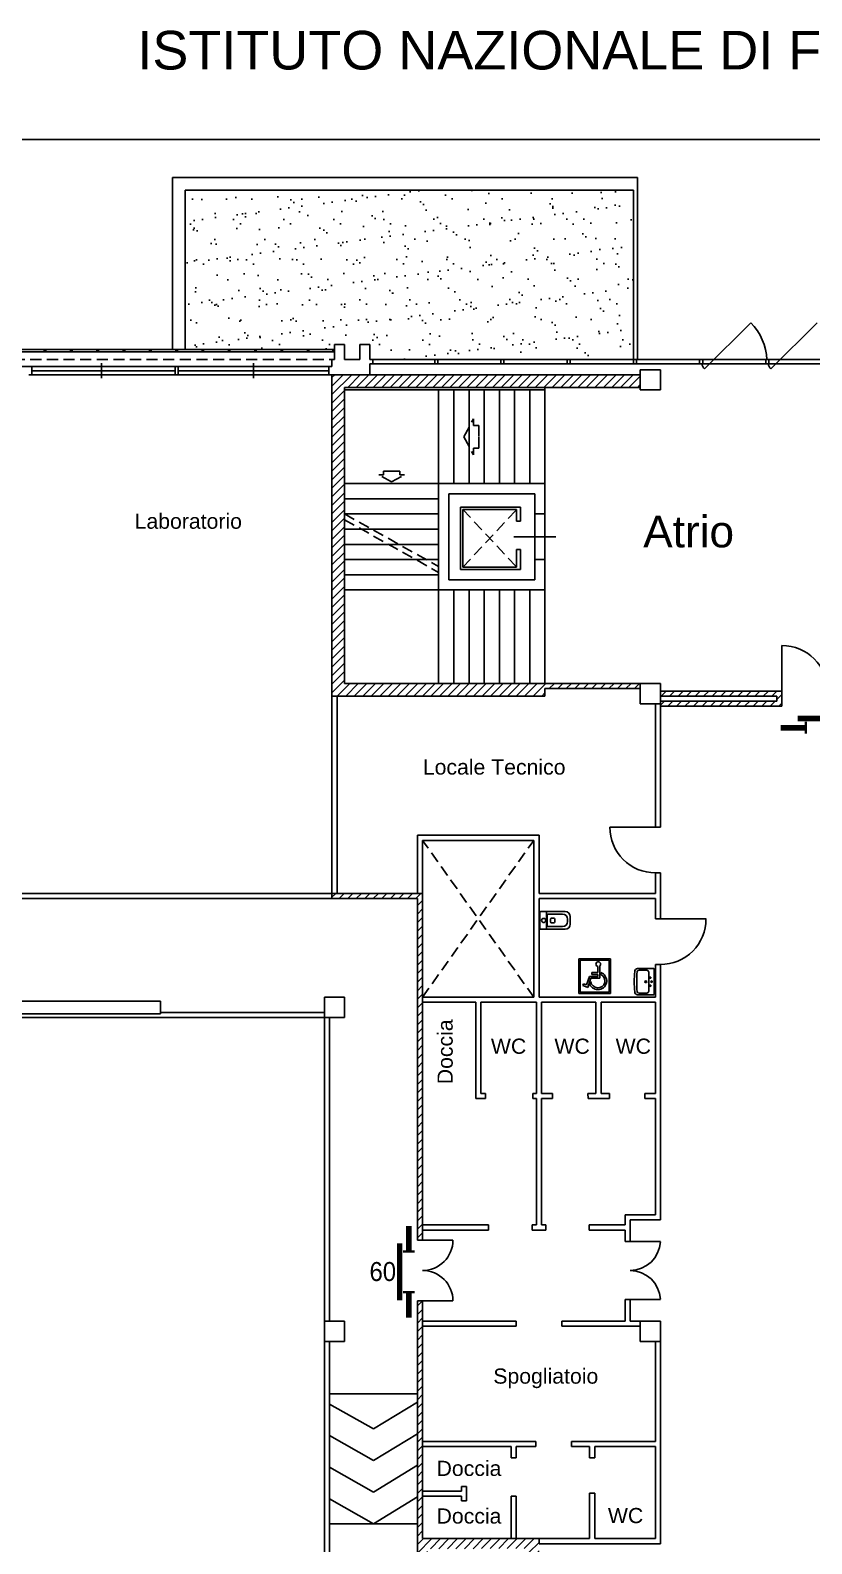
# Model space of a CAD drawing. Header units: millimetres. Extents: x 1461 to 2567, y 872 to 1347.
# Drawn here: x 1746.8 to 1870.3, y 1103.5 to 1342.8 of the extents above; entities that cross this region are included whole.
import ezdxf
from ezdxf.enums import TextEntityAlignment as Align

# ---------------------------------------------------------------- set-up
doc = ezdxf.new("R2010")
doc.units = ezdxf.units.MM
for name, pattern in [('CONTINUA', [0]), ('HIDDEN', [0.375, 0.25, -0.125]), ('TRATTO-PUNTO', [1, 0.5, -0.25, 0, -0.25])]:
    doc.linetypes.add(name, pattern=pattern)
for name, color, linetype in [('arredi', 143, 'Continuous'), ('DIVISIONE', 5, 'Continuous'), ('PROIEZIONI', 4, 'CONTINUA'), ('RETINI', 8, 'Continuous'), ('SEZIONI', 7, 'Continuous'), ('TESTO', 7, 'Continuous')]:
    doc.layers.add(name, color=color, linetype=linetype)
doc.styles.add('Arial', font='Arial.ttf')
doc.styles.get("Standard").update_dxf_attribs({"font": 'Arial.ttf'})
pattern_1 = [(45, (-292100.4007, 422237.9906), (-0.673519209, 0.673519209), [])]

# ---------------------------------------------------------------- blocks, each defined once
blk = doc.blocks.new('HANDICAP')
for p, q in [((0, 13), (1, 13)), ((0, 13), (0, 11.917)), ((0.042, 12.958), (0.958, 12.958)), ((0.042, 12.958), (0.042, 11.958)), ((0.958, 12.958), (0.958, 11.958)), ((1, 13), (1, 11.917)), ((0.308, 12.571), (0.308, 12.513)), ((0.342, 12.778), (0.342, 12.392)), ((0.342, 12.392), (0.617, 12.392)), ((0.4, 12.764), (0.4, 12.571)), ((0.4, 12.571), (0.587, 12.571)), ((0.4, 12.513), (0.4, 12.45)), ((0.4, 12.513), (0.587, 12.513)), ((0.4, 12.45), (0.658, 12.45)), ((0.587, 12.571), (0.587, 12.513)), ((0.617, 12.392), (0.717, 12.108)), ((0.658, 12.45), (0.752, 12.185)), ((0, 11.917), (1, 11.917)), ((0.042, 11.958), (0.958, 11.958)), ((0.618, 12.288), (0.649, 12.199)), ((0.717, 12.108), (0.867, 12.167)), ((0.752, 12.185), (0.846, 12.221)), ((0.867, 12.167), (0.846, 12.221))]:
    blk.add_line(p, q)
for centre, radius, start, end in [((0.387, 12.837), 0.075, 280.1076, 232.9666), ((0.398, 12.311), 0.275, 109.0883, 335.8906), ((0.398, 12.311), 0.221, 114.0315, 353.9362)]:
    blk.add_arc(centre, radius, start, end)
blk = doc.blocks.new('SANI202R')
for p, q in [((0.158, 0), (0.158, 0.232)), ((0.158, 0), (0.158, -0.232)), ((0.393, 0.282), (0.208, 0.282)), ((0.393, -0.282), (0.208, -0.282))]:
    blk.add_line(p, q)
blk.add_lwpolyline([(0.02, 0.305), (0.02, 0), (0.02, -0.305, 0.270322), (0.036, -0.325, 0.012971), (0.431, -0.325, 0.351801), (0.504, -0.25, 0.023121), (0.515, 0, 0.023121), (0.504, 0.25, 0.351801), (0.431, 0.325, 0.012971), (0.036, 0.325, 0.270322)], format="xyb", close=True)
for centre, radius in [((0.086, 0), 0.0175), ((0.117, 0.1), 0.015), ((0.23, 0), 0.023), ((0.117, -0.1), 0.015)]:
    blk.add_circle(centre, radius)
for centre, radius, start, end in [((0.208, 0.232), 0.05, 90, 180), ((0.398, 0.233), 0.0491, 20.305, 95.8759), ((-2.256, 0.008), 2.711, 359.8359, 5.134), ((-2.256, -0.008), 2.711, 354.866, 0.1641), ((0.208, -0.232), 0.05, 180, 270), ((0.398, -0.233), 0.0491, 264.1241, 339.695)]:
    blk.add_arc(centre, radius, start, end)
blk = doc.blocks.new('AR029', base_point=(2.753, 4.391))
for p, q in [((2.578, 4.371), (2.578, 3.891)), ((2.579, 4.262), (2.928, 4.262)), ((2.598, 4.391), (2.908, 4.391)), ((2.629, 4.226), (2.629, 3.947)), ((2.855, 4.246), (2.649, 4.246)), ((2.875, 3.947), (2.875, 4.226)), ((2.928, 3.891), (2.928, 4.371)), ((2.709, 4.118), (2.709, 4.16)), ((2.729, 4.18), (2.78, 4.18)), ((2.78, 4.098), (2.729, 4.098)), ((2.8, 4.16), (2.8, 4.118)), ((2.678, 3.791), (2.828, 3.791)), ((2.729, 3.847), (2.775, 3.847))]:
    blk.add_line(p, q)
blk.add_circle((2.753, 4.318), 0.0415)
for centre, radius, start, end in [((2.598, 4.371), 0.02, 90, 180), ((2.649, 4.226), 0.02, 90, 180), ((2.855, 4.226), 0.02, 0, 90), ((2.908, 4.371), 0.02, 0, 90), ((2.678, 3.891), 0.1, 180, 270), ((2.729, 3.947), 0.1, 180, 270), ((2.729, 4.16), 0.02, 90, 180), ((2.729, 4.118), 0.02, 180, 270), ((2.775, 3.947), 0.1, 270, 0), ((2.78, 4.16), 0.02, 0, 90), ((2.78, 4.118), 0.02, 270, 0), ((2.828, 3.891), 0.1, 270, 0)]:
    blk.add_arc(centre, radius, start, end)

msp = doc.modelspace()

# ---------------------------------------------------------------- hatches: boundary and pattern name
at = {"layer": 'RETINI'}
h = msp.add_hatch(dxfattribs=at)
h.set_pattern_fill('AR-SAND', color=256, scale=0.1)
h.set_pattern_definition([(37.5, (-292100.4007, 422237.9906), (-0.16000313, 4.894132373), [0, -3.8608, 0, -4.318, 0, -4.1275]), (7.5, (-292100.4007, 422237.9906), (4.49523283, 7.168251006), [0, -2.0828, 0, -3.4798, 0, -1.3335]), (327.5, (-292103.525, 422237.9906), (7.909923702, 0.014371847), [0, -1.27, 0, -4.572, 0, -5.969]), (317.5, (-292103.525, 422237.9906), (7.635564525, 2.22929323), [0, -0.635, 0, -2.9972, 0, -3.429])])
h.paths.add_polyline_path([(1842.13, 1317.51), (1771.29, 1317.51), (1771.29, 1292.32), (1773.97, 1292.32), (1778.13, 1292.32), (1778.37, 1292.32), (1782.29, 1292.32), (1782.53, 1292.32), (1786.45, 1292.32), (1790.61, 1292.32), (1794.89, 1292.32), (1794.89, 1293.12), (1796.49, 1293.12), (1796.49, 1290.71), (1798.89, 1290.72), (1798.89, 1293.12), (1800.49, 1293.12), (1800.49, 1290.71), (1800.97, 1290.71), (1810.72, 1290.71), (1811.2, 1290.71), (1821.19, 1290.71), (1821.67, 1290.71), (1831.66, 1290.71), (1832.14, 1290.71), (1842.13, 1290.71)])
at = {"layer": 'RETINI', "true_color": 0x9e004f}
h = msp.add_hatch(dxfattribs=at)
h.set_pattern_fill('ANSI31', color=234, scale=0.3)
h.set_pattern_definition(pattern_1)
h.paths.add_polyline_path([(1843.21, 1288.32), (1800.49, 1288.32), (1794.49, 1288.32), (1794.49, 1237.51), (1795.29, 1237.51), (1828.15, 1237.51), (1828.15, 1238.71), (1843.21, 1238.71), (1843.21, 1239.51), (1828.15, 1239.51), (1796.49, 1239.51), (1796.49, 1286.32), (1843.21, 1286.32)])
h.paths.add_polyline_path([(1865.61, 1238.31), (1846.41, 1238.31), (1846.41, 1237.91), (1846.41, 1237.51), (1864.81, 1237.51), (1864.81, 1236.71), (1846.41, 1236.71), (1846.41, 1236.31), (1846.41, 1235.91), (1865.61, 1235.91)])
h.paths.add_polyline_path([(1893.13, 1238.31), (1880.01, 1238.31), (1880.01, 1235.91), (1893.13, 1235.91), (1893.13, 1236.31), (1893.13, 1236.71), (1880.81, 1236.71), (1880.81, 1237.51), (1893.13, 1237.51)])
h.paths.add_polyline_path([(1896.33, 1285.92), (1895.53, 1285.92), (1895.53, 1239.51), (1896.33, 1239.51)])
h = msp.add_hatch(dxfattribs=at)
h.set_pattern_fill('ANSI31', color=234, scale=0.3)
h.set_pattern_definition(pattern_1)
h.paths.add_polyline_path([(1808.81, 1206.31), (1808.01, 1206.31), (1795.29, 1206.31), (1794.49, 1206.31), (1794.49, 1205.51), (1795.29, 1205.51), (1808.01, 1205.51), (1808.01, 1151.51), (1808.81, 1151.51), (1808.81, 1153.11), (1808.81, 1153.91), (1808.81, 1189.11), (1808.81, 1189.91)])
h.paths.add_polyline_path([(1808.81, 1141.91), (1808.01, 1141.91), (1808.01, 1138.71), (1808.01, 1099.93), (1809.61, 1099.93), (1809.61, 1102.72), (1825.61, 1102.75), (1825.61, 1099.93), (1827.21, 1099.93), (1827.21, 1103.52), (1827.21, 1104.32), (1823.61, 1104.32), (1822.81, 1104.32), (1808.81, 1104.32), (1808.81, 1111.04), (1808.81, 1111.84), (1808.81, 1118.88), (1808.81, 1119.68), (1808.81, 1137.91), (1808.81, 1138.71)])
h.paths.add_polyline_path([(1809.61, 1087.93), (1808.01, 1087.93), (1808.01, 1084.32), (1808.01, 1063.72), (1808.81, 1063.72), (1808.83, 1084.32), (1826.41, 1084.32), (1827.21, 1084.32), (1827.21, 1087.93), (1825.61, 1087.93), (1825.61, 1085.92), (1809.61, 1085.92)])
h.paths.add_polyline_path([(1808.81, 1057.19), (1808.01, 1057.19), (1808.01, 1048.68), (1794.49, 1048.68), (1794.49, 1047.88), (1795.29, 1047.88), (1808.81, 1047.88), (1808.81, 1056.39)])

# ---------------------------------------------------------------- linework, layer by layer
at = {"layer": 'PROIEZIONI', "linetype": 'Continuous', "ltscale": 0.5}
for p, q in [((2552.32, 1325.51), (1540.49, 1325.51)), ((1853.39, 1289.25), (1860.68, 1296.54)), ((1863.86, 1289.25), (1871.15, 1296.54)), ((1832.14, 1290.71), (1842.13, 1290.71)), ((1832.14, 1290.07), (1842.13, 1290.07)), ((1842.61, 1290.71), (1852.6, 1290.71)), ((1842.61, 1290.07), (1852.6, 1290.07)), ((1853.08, 1290.71), (1863.07, 1290.71)), ((1853.08, 1290.07), (1863.07, 1290.07)), ((1863.55, 1290.71), (1873.54, 1290.71)), ((1863.55, 1290.07), (1873.54, 1290.07))]:
    msp.add_line(p, q, dxfattribs=at)
at = {"layer": 'PROIEZIONI', "color": 143, "ltscale": 0.5}
for p, q in [((1769.29, 1319.51), (1769.29, 1292.31)), ((1769.29, 1319.51), (1842.77, 1319.51)), ((1842.77, 1290.71), (1842.77, 1319.51)), ((1771.29, 1317.51), (1771.29, 1292.31)), ((1842.13, 1317.51), (1771.29, 1317.51)), ((1842.13, 1290.71), (1842.13, 1317.51))]:
    msp.add_line(p, q, dxfattribs=at)
at = {"layer": 'PROIEZIONI', "ltscale": 0.5}
for p, q in [((1749.01, 1292.32), (1745.09, 1292.32)), ((1753.17, 1292.32), (1749.25, 1292.32)), ((1757.33, 1292.32), (1753.41, 1292.32)), ((1761.49, 1292.32), (1757.57, 1292.32)), ((1765.65, 1292.32), (1761.73, 1292.32)), ((1769.81, 1292.32), (1765.89, 1292.32)), ((1773.97, 1292.32), (1770.05, 1292.32)), ((1778.13, 1292.32), (1774.21, 1292.32)), ((1782.29, 1292.32), (1778.37, 1292.32)), ((1786.45, 1292.32), (1782.53, 1292.32)), ((1790.61, 1292.32), (1786.69, 1292.32)), ((1794.65, 1292.32), (1790.85, 1292.32)), ((1749.01, 1291.96), (1745.09, 1291.96)), ((1753.17, 1291.96), (1749.25, 1291.96)), ((1757.33, 1291.96), (1753.41, 1291.96)), ((1761.49, 1291.96), (1757.57, 1291.96)), ((1758.07, 1287.76), (1758.07, 1290.16)), ((1765.65, 1291.96), (1761.73, 1291.96)), ((1769.81, 1291.96), (1765.89, 1291.96)), ((1773.97, 1291.96), (1770.05, 1291.96)), ((1778.13, 1291.96), (1774.21, 1291.96)), ((1782.29, 1291.96), (1778.37, 1291.96)), ((1782.09, 1287.76), (1782.09, 1290.16)), ((1786.45, 1291.96), (1782.53, 1291.96)), ((1790.61, 1291.96), (1786.69, 1291.96)), ((1794.65, 1291.96), (1790.85, 1291.96)), ((1800.97, 1290.71), (1810.72, 1290.71)), ((1800.97, 1290.07), (1810.72, 1290.07)), ((1811.2, 1290.71), (1821.19, 1290.71)), ((1811.2, 1290.07), (1821.19, 1290.07)), ((1821.67, 1290.71), (1831.66, 1290.71)), ((1821.67, 1290.07), (1831.66, 1290.07)), ((1747.05, 1289.6), (1769.69, 1289.6)), ((1747.05, 1288.96), (1769.69, 1288.96)), ((1747.05, 1288.32), (1769.69, 1288.32)), ((1770.17, 1289.6), (1794.01, 1289.6)), ((1770.17, 1288.96), (1794.01, 1288.96)), ((1770.17, 1288.32), (1794.01, 1288.32)), ((1828.15, 1285.92), (1796.49, 1285.92)), ((1811.35, 1271.11), (1811.35, 1285.92)), ((1813.75, 1271.11), (1813.75, 1285.92)), ((1816.15, 1271.11), (1816.15, 1285.92)), ((1818.55, 1271.11), (1818.55, 1285.92)), ((1820.95, 1271.11), (1820.95, 1285.92)), ((1823.35, 1271.11), (1823.35, 1285.92)), ((1825.75, 1271.11), (1825.75, 1285.92)), ((1828.15, 1271.11), (1828.15, 1286.32)), ((1811.35, 1271.11), (1796.49, 1271.11)), ((1811.35, 1268.71), (1796.49, 1268.71)), ((1811.35, 1266.31), (1796.49, 1266.31)), ((1814.79, 1257.51), (1814.79, 1267.41)), ((1814.79, 1267.41), (1824.31, 1267.41)), ((1815.19, 1267.01), (1815.19, 1257.91)), ((1823.67, 1267.01), (1815.19, 1267.01)), ((1823.67, 1265.19), (1823.67, 1267.01)), ((1824.31, 1267.41), (1824.31, 1265.19)), ((1826.55, 1259.11), (1826.55, 1266.31)), ((1826.55, 1266.31), (1826.55, 1259.11)), ((1828.15, 1259.11), (1828.15, 1266.31)), ((1828.15, 1259.11), (1828.15, 1266.31)), ((1811.35, 1263.91), (1796.49, 1263.91)), ((1824.31, 1265.19), (1823.67, 1265.19)), ((1811.35, 1261.51), (1796.49, 1261.51)), ((1829.88, 1262.71), (1823.23, 1262.71)), ((1811.35, 1259.11), (1796.49, 1259.11)), ((1823.67, 1257.91), (1823.67, 1260.71)), ((1823.67, 1260.71), (1824.31, 1260.71)), ((1824.31, 1260.71), (1824.31, 1257.51)), ((1811.35, 1256.71), (1796.49, 1256.71)), ((1824.31, 1257.51), (1814.79, 1257.51)), ((1815.19, 1257.91), (1823.67, 1257.91)), ((1811.35, 1254.31), (1796.49, 1254.31)), ((1811.35, 1239.51), (1811.35, 1254.31)), ((1813.75, 1239.51), (1813.75, 1254.31)), ((1816.15, 1239.51), (1816.15, 1254.31)), ((1818.55, 1254.31), (1818.55, 1239.51)), ((1820.95, 1254.31), (1820.95, 1239.51)), ((1823.35, 1254.31), (1823.35, 1239.51)), ((1825.75, 1254.31), (1825.75, 1239.51)), ((1828.15, 1254.31), (1828.15, 1239.51)), ((1808.01, 1127.19), (1794.09, 1127.19)), ((1801.05, 1121.66), (1794.09, 1125.6)), ((1801.05, 1121.66), (1808.01, 1125.9)), ((1801.05, 1116.67), (1794.09, 1120.61)), ((1801.05, 1116.67), (1808.01, 1120.91)), ((1801.05, 1111.68), (1794.09, 1115.62)), ((1801.05, 1111.68), (1808.01, 1115.91)), ((1801.05, 1106.68), (1794.09, 1110.63)), ((1801.05, 1106.68), (1808.01, 1110.92)), ((1808.01, 1106.68), (1794.09, 1106.68))]:
    msp.add_line(p, q, dxfattribs=at)
at = {"layer": 'PROIEZIONI', "color": 143, "linetype": 'HIDDEN', "ltscale": 7}
for p, q in [((1607.69, 1290.72), (1794.49, 1290.72)), ((1815.31, 1278.51), (1816.87, 1281.37)), ((1816.87, 1281.37), (1816.87, 1280.32)), ((1816.87, 1280.32), (1817.69, 1280.32)), ((1817.69, 1280.32), (1817.69, 1278.51)), ((1815.31, 1278.51), (1816.87, 1275.65)), ((1817.69, 1276.7), (1817.69, 1278.51)), ((1816.87, 1276.7), (1817.69, 1276.7)), ((1816.87, 1275.65), (1816.87, 1276.7)), ((1802.63, 1272.51), (1802.63, 1273.09)), ((1802.63, 1273.09), (1803.92, 1273.09)), ((1805.21, 1273.09), (1803.92, 1273.09)), ((1805.21, 1272.51), (1805.21, 1273.09)), ((1803.92, 1271.4), (1801.88, 1272.51)), ((1801.88, 1272.51), (1802.63, 1272.51)), ((1803.92, 1271.4), (1805.96, 1272.51)), ((1805.96, 1272.51), (1805.21, 1272.51)), ((1796.49, 1266.31), (1811.35, 1258)), ((1815.19, 1257.91), (1823.67, 1267.01)), ((1815.19, 1267.01), (1823.67, 1257.91)), ((1796.49, 1265.39), (1811.35, 1257.08)), ((1826.41, 1189.91), (1808.81, 1214.71)), ((1808.81, 1189.91), (1826.37, 1214.71))]:
    msp.add_line(p, q, dxfattribs=at)
at = {"layer": 'PROIEZIONI'}
for p, q in [((1865.61, 1238.31), (1865.61, 1245.51)), ((1845.61, 1216.79), (1838.41, 1216.79)), ((1846.41, 1202.29), (1853.61, 1202.29)), ((1808.81, 1151.51), (1813.61, 1151.51)), ((1846.41, 1151.27), (1841.61, 1151.27)), ((1808.81, 1141.91), (1813.61, 1141.91)), ((1846.41, 1142.15), (1841.61, 1142.15))]:
    msp.add_line(p, q, dxfattribs=at)
at = {"layer": 'PROIEZIONI', "linetype": 'Continuous', "ltscale": 0.5}
for centre, radius, start, end in [((1854.52, 1290.38), 8.71, 2.1779, 45), ((1854.52, 1290.38), 1.6, 191.1337, 225), ((1864.99, 1290.38), 1.6, 191.1337, 225)]:
    msp.add_arc(centre, radius, start, end, dxfattribs=at)
at = {"layer": 'PROIEZIONI'}
for centre, radius, start, end in [((1865.61, 1238.31), 7.2, 0, 90), ((1845.61, 1216.77), 7.19, 179.8816, 270), ((1846.41, 1202.28), 7.19, 270, 0.1184), ((1808.81, 1151.51), 4.8, 270.0092, 0.0092), ((1841.61, 1151.51), 4.8, 270.0092, 357.112), ((1808.81, 1141.91), 4.8, 0.0092, 90.0092), ((1841.61, 1141.91), 4.8, 2.9065, 90.0092)]:
    msp.add_arc(centre, radius, start, end, dxfattribs=at)
at = {"layer": 'RETINI', "color": 234, "true_color": 0x9e004f}
for p, q in [((1800.49, 1288.32), (1794.49, 1288.32)), ((1795.29, 1237.51), (1794.49, 1237.51)), ((1795.29, 1206.31), (1794.49, 1206.31)), ((1794.49, 1206.31), (1794.49, 1205.51)), ((1808.01, 1206.31), (1808.81, 1206.31)), ((1808.81, 1189.11), (1808.81, 1189.91)), ((1808.81, 1153.11), (1808.81, 1153.91)), ((1808.81, 1138.71), (1808.81, 1137.91)), ((1808.81, 1119.68), (1808.81, 1118.88)), ((1808.81, 1111.84), (1808.81, 1111.04)), ((1822.81, 1104.32), (1823.61, 1104.32)), ((1827.21, 1103.52), (1827.21, 1104.32))]:
    msp.add_line(p, q, dxfattribs=at)
for points, const_width in [([(1865.39, 1232.51), (1869.21, 1232.51)], 0.862), ([(1868.1, 1233.97), (1877.14, 1233.97)], 0.862), ([(1869.39, 1231.58), (1869.39, 1233.45)], 0.369), ([(1806.64, 1149.9), (1806.64, 1153.72)], 0.862), ([(1805.18, 1141.97), (1805.18, 1151.01)], 0.862), ([(1807.57, 1149.72), (1805.71, 1149.72)], 0.369), ([(1807.57, 1143.27), (1805.71, 1143.27)], 0.369), ([(1806.64, 1139.27), (1806.64, 1143.08)], 0.862)]:
    msp.add_lwpolyline(points, dxfattribs=dict(at, const_width=const_width))
at = {"layer": 'SEZIONI', "ltscale": 0.5}
for p, q in [((1749.01, 1292.32), (1749.01, 1291.96)), ((1749.25, 1292.32), (1749.01, 1292.32)), ((1749.25, 1291.96), (1749.25, 1292.32)), ((1753.17, 1292.32), (1753.17, 1291.96)), ((1753.41, 1292.32), (1753.17, 1292.32)), ((1753.41, 1291.96), (1753.41, 1292.32)), ((1757.33, 1292.32), (1757.33, 1291.96)), ((1757.57, 1292.32), (1757.33, 1292.32)), ((1757.57, 1291.96), (1757.57, 1292.32)), ((1761.49, 1292.32), (1761.49, 1291.96)), ((1761.73, 1292.32), (1761.49, 1292.32)), ((1761.73, 1291.96), (1761.73, 1292.32)), ((1765.65, 1292.32), (1765.65, 1291.96)), ((1765.89, 1292.32), (1765.65, 1292.32)), ((1765.89, 1291.96), (1765.89, 1292.32)), ((1769.81, 1292.32), (1769.81, 1291.96)), ((1770.05, 1292.32), (1769.81, 1292.32)), ((1770.05, 1291.96), (1770.05, 1292.32)), ((1773.97, 1292.32), (1773.97, 1291.96)), ((1774.21, 1292.32), (1773.97, 1292.32)), ((1774.21, 1291.96), (1774.21, 1292.32)), ((1778.13, 1292.32), (1778.13, 1291.96)), ((1778.37, 1292.32), (1778.13, 1292.32)), ((1778.37, 1291.96), (1778.37, 1292.32)), ((1782.29, 1292.32), (1782.29, 1291.96)), ((1782.53, 1292.32), (1782.29, 1292.32)), ((1782.53, 1291.96), (1782.53, 1292.32)), ((1786.45, 1292.32), (1786.45, 1291.96)), ((1786.69, 1292.32), (1786.45, 1292.32)), ((1786.69, 1291.96), (1786.69, 1292.32)), ((1790.61, 1292.32), (1790.61, 1291.96)), ((1790.85, 1292.32), (1790.61, 1292.32)), ((1790.85, 1291.96), (1790.85, 1292.32)), ((1794.65, 1292.32), (1794.65, 1291.96)), ((1794.89, 1292.32), (1794.65, 1292.32)), ((1794.89, 1290.72), (1794.89, 1293.12)), ((1794.89, 1293.12), (1796.49, 1293.12)), ((1794.89, 1291.96), (1794.89, 1292.32)), ((1796.49, 1293.12), (1796.49, 1290.71)), ((1798.89, 1290.72), (1798.89, 1293.12)), ((1798.89, 1293.12), (1800.49, 1293.12)), ((1800.49, 1293.12), (1800.49, 1290.71)), ((1749.01, 1291.96), (1749.25, 1291.96)), ((1753.17, 1291.96), (1753.41, 1291.96)), ((1757.33, 1291.96), (1757.57, 1291.96)), ((1761.49, 1291.96), (1761.73, 1291.96)), ((1765.65, 1291.96), (1765.89, 1291.96)), ((1769.81, 1291.96), (1770.05, 1291.96)), ((1773.97, 1291.96), (1774.21, 1291.96)), ((1778.13, 1291.96), (1778.37, 1291.96)), ((1782.29, 1291.96), (1782.53, 1291.96)), ((1786.45, 1291.96), (1786.69, 1291.96)), ((1790.61, 1291.96), (1790.85, 1291.96)), ((1794.49, 1290.72), (1794.89, 1290.72)), ((1794.49, 1289.6), (1794.49, 1290.72)), ((1794.65, 1291.96), (1794.89, 1291.96)), ((1796.49, 1290.71), (1798.89, 1290.72)), ((1800.49, 1290.71), (1800.97, 1290.71)), ((1800.49, 1290.07), (1800.49, 1288.32)), ((1800.97, 1290.07), (1800.49, 1290.07)), ((1800.97, 1290.71), (1800.97, 1290.07)), ((1810.72, 1290.71), (1811.2, 1290.71)), ((1810.72, 1290.07), (1810.72, 1290.71)), ((1811.2, 1290.07), (1810.72, 1290.07)), ((1811.2, 1290.71), (1811.2, 1290.07)), ((1821.19, 1290.07), (1821.19, 1290.71)), ((1821.19, 1290.71), (1821.67, 1290.71)), ((1821.67, 1290.07), (1821.19, 1290.07)), ((1821.67, 1290.71), (1821.67, 1290.07)), ((1831.66, 1290.71), (1832.14, 1290.71)), ((1831.66, 1290.07), (1831.66, 1290.71)), ((1832.14, 1290.07), (1831.66, 1290.07)), ((1832.14, 1290.71), (1832.14, 1290.07)), ((1842.13, 1290.71), (1842.61, 1290.71)), ((1842.13, 1290.07), (1842.13, 1290.71)), ((1842.61, 1290.07), (1842.13, 1290.07)), ((1842.61, 1290.71), (1842.61, 1290.07)), ((1852.6, 1290.71), (1853.08, 1290.71)), ((1852.6, 1290.07), (1852.6, 1290.71)), ((1853.08, 1290.07), (1852.6, 1290.07)), ((1853.08, 1290.71), (1853.08, 1290.07)), ((1863.07, 1290.71), (1863.55, 1290.71)), ((1863.07, 1290.07), (1863.07, 1290.71)), ((1863.55, 1290.07), (1863.07, 1290.07)), ((1863.55, 1290.71), (1863.55, 1290.07)), ((1742.89, 1289.6), (1747.05, 1289.6)), ((1747.05, 1288.32), (1746.57, 1288.32)), ((1747.05, 1289.6), (1747.05, 1288.32)), ((1769.69, 1289.6), (1769.69, 1288.32)), ((1770.17, 1289.6), (1769.69, 1289.6)), ((1769.69, 1288.32), (1770.17, 1288.32)), ((1769.69, 1288.32), (1770.17, 1288.32)), ((1770.17, 1288.32), (1770.17, 1289.6)), ((1794.01, 1289.6), (1794.01, 1288.32)), ((1794.49, 1289.6), (1794.01, 1289.6)), ((1794.01, 1288.32), (1794.49, 1288.32)), ((1794.49, 1237.51), (1794.49, 1288.32)), ((1843.21, 1288.32), (1800.49, 1288.32)), ((1843.21, 1289.12), (1846.41, 1289.12)), ((1843.21, 1285.92), (1843.21, 1289.12)), ((1846.41, 1289.12), (1846.41, 1285.92)), ((1843.21, 1286.32), (1796.49, 1286.32)), ((1796.49, 1286.32), (1796.49, 1239.51)), ((1846.41, 1285.92), (1843.21, 1285.92)), ((1811.35, 1254.31), (1811.35, 1271.11)), ((1811.35, 1271.11), (1828.15, 1271.11)), ((1828.15, 1271.11), (1828.15, 1266.31)), ((1812.95, 1269.51), (1812.95, 1255.91)), ((1826.55, 1269.51), (1812.95, 1269.51)), ((1826.55, 1266.31), (1826.55, 1269.51)), ((1828.15, 1266.31), (1826.55, 1266.31)), ((1826.55, 1259.11), (1828.15, 1259.11)), ((1826.55, 1255.91), (1826.55, 1259.11)), ((1828.15, 1259.11), (1828.15, 1254.31)), ((1828.15, 1254.31), (1811.35, 1254.31)), ((1812.95, 1255.91), (1826.55, 1255.91)), ((1796.49, 1239.51), (1828.15, 1239.51)), ((1843.21, 1239.51), (1828.15, 1239.51)), ((1843.21, 1236.31), (1843.21, 1239.51)), ((1843.21, 1239.51), (1846.41, 1239.51)), ((1846.41, 1239.51), (1846.41, 1236.31)), ((1794.49, 1206.31), (1794.49, 1237.51)), ((1828.15, 1237.51), (1795.29, 1237.51)), ((1795.29, 1206.31), (1795.29, 1237.51)), ((1843.21, 1238.71), (1828.15, 1238.71)), ((1828.15, 1238.71), (1828.15, 1237.51)), ((1846.41, 1237.91), (1846.41, 1238.71)), ((1846.41, 1238.31), (1865.61, 1238.31)), ((1846.41, 1237.51), (1864.81, 1237.51)), ((1846.41, 1216.79), (1846.41, 1237.11)), ((1864.81, 1237.51), (1864.81, 1236.71)), ((1865.61, 1238.31), (1865.61, 1235.91)), ((1846.41, 1236.31), (1843.21, 1236.31)), ((1845.61, 1216.79), (1845.61, 1236.31)), ((1864.81, 1236.71), (1846.41, 1236.71)), ((1865.61, 1235.91), (1846.41, 1235.91)), ((1827.21, 1215.51), (1808.01, 1215.51)), ((1808.01, 1215.51), (1808.01, 1206.31)), ((1827.21, 1206.31), (1827.21, 1215.51)), ((1846.41, 1216.79), (1845.61, 1216.79)), ((1808.81, 1214.71), (1808.81, 1189.91)), ((1826.37, 1214.71), (1808.81, 1214.71)), ((1826.41, 1189.91), (1826.37, 1214.71)), ((1846.41, 1209.59), (1845.61, 1209.59)), ((1845.61, 1206.31), (1845.61, 1209.59)), ((1846.41, 1206.31), (1846.41, 1209.59)), ((1846.41, 1209.59), (1846.41, 1209.59)), ((1745.37, 1206.31), (1794.49, 1206.31)), ((1808.01, 1206.31), (1795.29, 1206.31)), ((1808.01, 1206.31), (1795.29, 1206.31)), ((1845.61, 1206.31), (1827.21, 1206.31)), ((1846.41, 1202.29), (1846.41, 1206.31)), ((1808.01, 1205.51), (1727.65, 1205.51)), ((1759.16, 1205.51), (1795.29, 1205.51)), ((1808.01, 1205.51), (1808.01, 1151.51)), ((1827.21, 1189.91), (1827.21, 1205.51)), ((1845.61, 1205.51), (1827.21, 1205.51)), ((1845.61, 1202.29), (1845.61, 1205.51)), ((1846.41, 1202.29), (1845.61, 1202.29)), ((1846.41, 1195.09), (1845.61, 1195.09)), ((1845.61, 1189.91), (1845.61, 1195.09)), ((1846.41, 1195.09), (1846.41, 1195.09)), ((1846.41, 1189.91), (1846.41, 1195.09)), ((1743.37, 1189.31), (1767.37, 1189.31)), ((1767.37, 1189.31), (1767.37, 1187.31)), ((1793.29, 1189.91), (1796.49, 1189.91)), ((1793.29, 1186.71), (1793.29, 1189.91)), ((1796.49, 1189.91), (1796.49, 1186.71)), ((1808.81, 1189.91), (1826.41, 1189.91)), ((1808.81, 1189.91), (1826.41, 1189.91)), ((1827.21, 1189.91), (1845.61, 1189.91)), ((1846.41, 1189.91), (1846.41, 1154.71)), ((1767.37, 1187.31), (1743.37, 1187.31)), ((1767.37, 1187.51), (1793.29, 1187.51)), ((1808.81, 1189.11), (1808.81, 1153.91)), ((1808.81, 1189.11), (1817.21, 1189.11)), ((1817.21, 1189.11), (1817.21, 1173.91)), ((1818.01, 1189.11), (1819.85, 1189.11)), ((1818.01, 1189.11), (1818.01, 1174.71)), ((1818.21, 1189.11), (1826.81, 1189.11)), ((1820.65, 1189.11), (1826.81, 1189.11)), ((1826.81, 1189.11), (1826.81, 1176.06)), ((1827.61, 1189.11), (1836.21, 1189.11)), ((1827.61, 1189.11), (1827.61, 1176.06)), ((1836.21, 1189.11), (1836.21, 1174.71)), ((1837.01, 1189.11), (1845.61, 1189.11)), ((1837.01, 1189.11), (1837.01, 1174.71)), ((1845.61, 1189.11), (1845.61, 1176.06)), ((1793.29, 1186.71), (1696.65, 1186.71)), ((1793.29, 1138.71), (1793.29, 1186.71)), ((1796.49, 1186.71), (1793.29, 1186.71)), ((1794.09, 1138.71), (1794.09, 1186.71)), ((1826.81, 1176.06), (1826.81, 1174.71)), ((1827.61, 1176.06), (1827.61, 1174.71)), ((1845.61, 1176.06), (1845.61, 1174.71)), ((1817.21, 1173.91), (1818.73, 1173.91)), ((1818.01, 1174.71), (1818.73, 1174.71)), ((1818.73, 1174.71), (1818.73, 1173.91)), ((1826.25, 1174.71), (1826.81, 1174.71)), ((1826.25, 1174.71), (1826.25, 1173.91)), ((1826.25, 1173.91), (1826.81, 1173.91)), ((1826.81, 1173.91), (1826.81, 1153.91)), ((1827.61, 1174.71), (1829.36, 1174.71)), ((1827.61, 1173.91), (1827.61, 1153.91)), ((1827.61, 1173.91), (1829.36, 1173.91)), ((1829.36, 1173.91), (1829.36, 1174.71)), ((1834.95, 1174.71), (1836.21, 1174.71)), ((1834.95, 1174.71), (1834.96, 1173.91)), ((1834.96, 1173.91), (1838.37, 1173.91)), ((1837.01, 1174.71), (1838.37, 1174.71)), ((1838.37, 1174.71), (1838.37, 1173.91)), ((1843.95, 1174.71), (1845.61, 1174.71)), ((1843.95, 1174.71), (1843.95, 1173.91)), ((1843.95, 1173.91), (1845.61, 1173.91)), ((1845.61, 1173.91), (1845.61, 1155.51)), ((1819.21, 1153.91), (1808.81, 1153.91)), ((1819.21, 1153.91), (1819.21, 1153.11)), ((1826.11, 1153.91), (1826.11, 1153.11)), ((1826.81, 1153.91), (1826.11, 1153.91)), ((1827.61, 1153.91), (1828.3, 1153.91)), ((1828.3, 1153.91), (1828.3, 1153.11)), ((1835.15, 1153.91), (1840.81, 1153.91)), ((1835.15, 1153.91), (1835.15, 1153.11)), ((1840.81, 1155.51), (1845.61, 1155.51)), ((1840.81, 1153.91), (1840.81, 1155.51)), ((1841.61, 1154.71), (1846.41, 1154.71)), ((1841.61, 1154.71), (1841.61, 1151.51)), ((1808.81, 1151.51), (1808.01, 1151.51)), ((1808.81, 1153.11), (1808.81, 1151.51)), ((1819.21, 1153.11), (1808.81, 1153.11)), ((1826.11, 1153.11), (1828.3, 1153.11)), ((1835.15, 1153.11), (1840.81, 1153.11)), ((1840.81, 1153.11), (1840.81, 1151.51)), ((1841.61, 1151.27), (1840.81, 1151.27)), ((1808.81, 1141.91), (1808.01, 1141.91)), ((1808.01, 1141.91), (1808.01, 1138.71)), ((1808.81, 1141.91), (1808.81, 1138.71)), ((1840.81, 1142.15), (1840.81, 1138.71)), ((1841.61, 1142.15), (1840.81, 1142.15)), ((1841.61, 1141.91), (1841.61, 1138.71)), ((1793.29, 1138.71), (1796.49, 1138.71)), ((1793.29, 1135.51), (1793.29, 1138.71)), ((1796.49, 1138.71), (1796.49, 1135.51)), ((1808.01, 1099.93), (1808.01, 1138.71)), ((1808.81, 1138.71), (1823.61, 1138.71)), ((1808.81, 1119.68), (1808.81, 1137.91)), ((1808.81, 1137.91), (1823.61, 1137.91)), ((1823.61, 1137.91), (1823.61, 1138.71)), ((1830.81, 1138.71), (1840.81, 1138.71)), ((1830.81, 1137.91), (1830.81, 1138.71)), ((1830.81, 1137.91), (1843.21, 1137.91)), ((1830.81, 1137.91), (1830.81, 1137.91)), ((1841.61, 1138.71), (1843.21, 1138.71)), ((1843.21, 1138.71), (1846.41, 1138.71)), ((1843.21, 1138.71), (1846.41, 1138.71)), ((1843.21, 1135.51), (1843.21, 1138.71)), ((1843.21, 1135.51), (1843.21, 1138.71)), ((1846.41, 1138.71), (1846.41, 1135.51)), ((1846.41, 1138.71), (1846.41, 1135.51)), ((1793.29, 1087.52), (1793.29, 1135.51)), ((1796.49, 1135.51), (1793.29, 1135.51)), ((1794.09, 1087.52), (1794.09, 1135.51)), ((1846.41, 1135.51), (1843.21, 1135.51)), ((1846.41, 1135.51), (1843.21, 1135.51)), ((1845.61, 1119.68), (1845.61, 1135.51)), ((1846.41, 1103.52), (1846.41, 1135.51)), ((1808.81, 1119.68), (1826.73, 1119.68)), ((1808.81, 1111.84), (1808.81, 1118.88)), ((1808.81, 1118.88), (1822.81, 1118.88)), ((1822.81, 1117.12), (1822.81, 1118.88)), ((1823.61, 1118.88), (1826.73, 1118.88)), ((1823.61, 1117.12), (1823.61, 1118.88)), ((1826.73, 1118.88), (1826.73, 1119.68)), ((1832.33, 1119.68), (1845.61, 1119.68)), ((1832.33, 1118.88), (1832.33, 1119.68)), ((1832.33, 1118.88), (1835.21, 1118.88)), ((1835.21, 1117.12), (1835.21, 1118.88)), ((1836.01, 1118.88), (1845.61, 1118.88)), ((1836.01, 1117.12), (1836.01, 1118.88)), ((1845.61, 1104.32), (1845.61, 1118.88)), ((1822.81, 1117.12), (1823.61, 1117.12)), ((1835.21, 1117.12), (1836.01, 1117.12)), ((1845.61, 1104.32), (1845.61, 1115.76)), ((1808.81, 1111.84), (1814.97, 1111.84)), ((1808.81, 1104.32), (1808.81, 1111.04)), ((1808.81, 1111.04), (1814.97, 1111.04)), ((1808.81, 1104.32), (1808.81, 1111.04)), ((1814.97, 1112.56), (1815.77, 1112.56)), ((1814.97, 1111.84), (1814.97, 1112.56)), ((1814.97, 1110.32), (1814.97, 1111.04)), ((1814.97, 1110.32), (1815.77, 1110.32)), ((1815.77, 1110.32), (1815.77, 1112.56)), ((1822.81, 1111.04), (1823.61, 1111.04)), ((1822.81, 1104.32), (1822.81, 1111.04)), ((1823.61, 1104.32), (1823.61, 1111.04)), ((1835.21, 1111.52), (1836.01, 1111.52)), ((1835.21, 1104.32), (1835.21, 1111.52)), ((1836.01, 1104.32), (1836.01, 1111.52)), ((1836.01, 1104.32), (1836.01, 1111.52)), ((1808.81, 1104.32), (1822.81, 1104.32)), ((1823.61, 1104.32), (1835.21, 1104.32)), ((1827.21, 1103.52), (1846.41, 1103.52)), ((1827.21, 1103.52), (1845.61, 1103.52)), ((1836.01, 1104.32), (1845.61, 1104.32))]:
    msp.add_line(p, q, dxfattribs=at)
at = {"layer": 'SEZIONI'}
for p, q in [((1840.81, 1151.27), (1840.81, 1151.51)), ((1841.61, 1151.27), (1841.61, 1151.51)), ((1841.61, 1142.15), (1841.61, 1141.91))]:
    msp.add_line(p, q, dxfattribs=at)

# ---------------------------------------------------------------- block references
at = {"layer": 'arredi', "ltscale": 0.5}
for name, p, xscale, yscale, zscale, rotation in [('AR029', (1827.36, 1202.05), -8, 8, 8, 90), ('SANI202R', (1845.56, 1192.37), 6.4, 6.4, 6.4, 179.9999999999997)]:
    msp.add_blockref(name, p, dxfattribs=dict(at, xscale=xscale, yscale=yscale, zscale=zscale, rotation=rotation))
at = {"layer": 'arredi', "ltscale": 0.5, "xscale": -5.040000000000001, "yscale": 5.040000000000001, "zscale": 5.040000000000001}
msp.add_blockref('HANDICAP', (1838.53, 1130.45), dxfattribs=at)

# ---------------------------------------------------------------- texts
at = {"layer": 'DIVISIONE', "color": 200, "linetype": 'TRATTO-PUNTO', "ltscale": 10, "style": 'Arial'}
msp.add_text('ISTITUTO NAZIONALE DI FISICA NUCLEARE', height=6.1091, dxfattribs=at).set_placement((1853.34, 1336.58), align=Align.CENTER)
at = {"layer": 'RETINI', "color": 234, "true_color": 0x9e004f, "width": 0.9}
msp.add_attdef('60', text='rei', height=3, dxfattribs=at).set_placement((1802.52, 1145.05), align=Align.CENTER)
at = {"layer": 'TESTO', "style": 'Arial'}
for s, p in [('Laboratorio', (1763.3, 1263.97)), ('Locale Tecnico', (1808.85, 1225.11))]:
    msp.add_text(s, height=2.4, dxfattribs=at).set_placement(p)
at = {"layer": 'TESTO', "ltscale": 0.5, "style": 'Arial'}
msp.add_text('Atrio', height=5, dxfattribs=at).set_placement((1850.86, 1261.03), align=Align.CENTER)
msp.add_text('Doccia', height=2.4, rotation=90, dxfattribs=at).set_placement((1813.57, 1176.16))
for s, p in [('WC', (1819.61, 1180.97)), ('WC', (1829.65, 1180.97)), ('WC', (1839.32, 1180.97)), ('Spogliatoio', (1819.99, 1128.82)), ('Doccia', (1811.02, 1114.23)), ('Doccia', (1811.02, 1106.7)), ('WC', (1838.1, 1106.77))]:
    msp.add_text(s, height=2.4, dxfattribs=at).set_placement(p)

doc.saveas('drawing.dxf')
